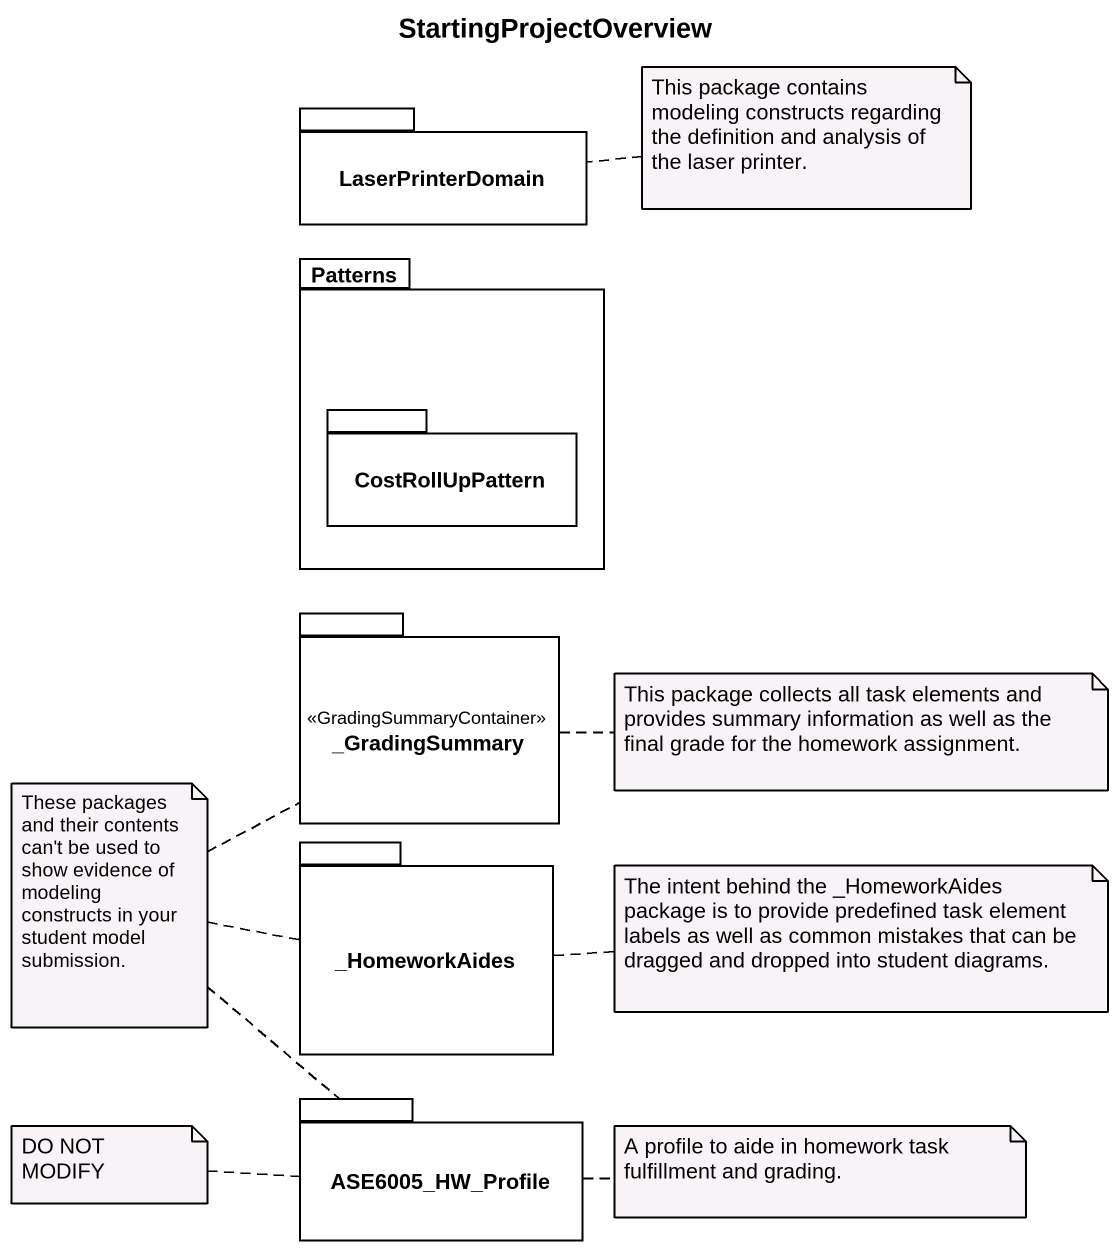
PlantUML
@startuml
title StartingProjectOverview
package LaserPrinterDomain {
}
package Patterns {
  package CostRollUpPattern {
  }
}
package "_GradingSummary" as GradingSummary <<GradingSummaryContainer>> {
}
package "_HomeworkAides" as HomeworkAides {
}
package ASE6005_HW_Profile {
}
note right of LaserPrinterDomain : This package contains modeling constructs regarding the definition and analysis of the laser printer.
note right of GradingSummary : This package collects all task elements and provides summary information as well as the final grade for the homework assignment.
note as N3
  These packages and their contents can't be used to show evidence of modeling constructs in your student model submission.
end note
N3 .. GradingSummary
N3 .. HomeworkAides
N3 .. ASE6005_HW_Profile
note right of HomeworkAides : The intent behind the _HomeworkAides package is to provide predefined task element labels as well as common mistakes that can be dragged and dropped into student diagrams.
note left of ASE6005_HW_Profile : DO NOT MODIFY
note right of ASE6005_HW_Profile : A profile to aide in homework task fulfillment and grading.
@enduml
